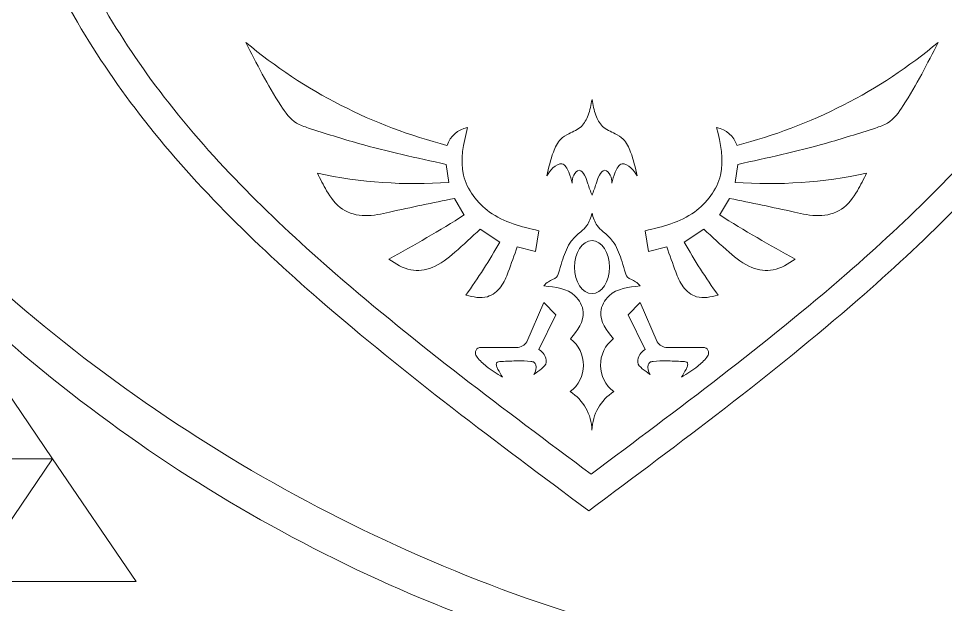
# Model space of a CAD drawing. Header units: inches. Extents: x 0 to 12, y 0 to 12.
# Drawn here: x 10.2 to 11.295, y 1.871 to 2.563 of the extents above; entities that cross this region are included whole.
import ezdxf

# ---------------------------------------------------------------- set-up
doc = ezdxf.new("R2010")
doc.units = ezdxf.units.IN
doc.header["$MEASUREMENT"] = 0

msp = doc.modelspace()

# ---------------------------------------------------------------- linework, layer by layer
at = {"color": 5, "lineweight": 0}
for p, q in [((10.7089, 2.3695), (10.7057, 2.3907)), ((11.0469, 2.3695), (11.0501, 2.3907)), ((10.727, 2.3309), (10.7153, 2.3506)), ((11.0287, 2.3309), (11.0405, 2.3506)), ((10.7691, 2.2989), (10.7459, 2.3142)), ((10.815, 2.3123), (10.8112, 2.2876)), ((10.9407, 2.3123), (10.9445, 2.2876)), ((10.9866, 2.2989), (11.0098, 2.3142)), ((10.8112, 2.2876), (10.7895, 2.2933)), ((10.9445, 2.2876), (10.9662, 2.2933)), ((10.8009, 2.1811), (10.8208, 2.2274)), ((10.8208, 2.2274), (10.8352, 2.213)), ((10.9349, 2.2274), (10.9205, 2.213)), ((10.9548, 2.1811), (10.9349, 2.2274)), ((10.8352, 2.213), (10.8152, 2.1722)), ((10.9205, 2.213), (10.9405, 2.1722)), ((10.2407, 2.0429), (10.1423, 2.1876)), ((10.7472, 2.1744), (10.7889, 2.1744)), ((11.0086, 2.1744), (10.9669, 2.1744)), ((10.0438, 2.0429), (10.2407, 2.0429)), ((10.2407, 2.0429), (10.1423, 1.8981)), ((10.3392, 1.8981), (10.2407, 2.0429)), ((10.1423, 1.8981), (10.3392, 1.8981))]:
    msp.add_line(p, q, dxfattribs=at)
for centre, radius, start, end in [((10.8561, 2.9984), 0.604, 230.1334, 255.6659), ((10.8996, 2.9984), 0.604, 284.3341, 309.8666), ((10.7371, 2.4028), 0.0322, 101.4674, 161.1937), ((11.0187, 2.4028), 0.0322, 18.8063, 78.5326), ((10.6686, 2.9186), 0.5506, 257.9267, 274.1924), ((11.0871, 2.9186), 0.5506, 265.8076, 282.0733), ((9.9355, 3.5854), 1.4833, 298.2597, 302.2494), ((11.8202, 3.5854), 1.4833, 237.7506, 241.7403), ((10.1094, 2.6781), 0.7609, 324.5017, 330.1066), ((11.6463, 2.6781), 0.7609, 209.8934, 215.4983), ((11.3744, 3.5454), 1.8077, 227.0707, 255.8739), ((10.7886, 2.189), 0.0146, 271.0459, 327.1361), ((10.8286, 2.1536), 0.0392, 306.8379, 52.1804), ((10.9271, 2.1536), 0.0392, 127.8196, 233.1621), ((10.9671, 2.189), 0.0146, 212.8639, 268.9541), ((10.8218, 2.075), 0.0561, 1.9204, 57.3192), ((10.9339, 2.075), 0.0561, 122.6808, 178.0796)]:
    msp.add_arc(centre, radius, start, end, dxfattribs=at)
at = {"color": 250, "lineweight": 0}
msp.add_arc((11.4365, 3.6717), 1.9029, 227.0707, 255.8739, dxfattribs=at)
at = {"color": 5, "lineweight": 0}
msp.add_ellipse((10.8779, 2.2693), major_axis=(0, 0.0313), ratio=0.665933, dxfattribs=at)
at = {"color": 250, "lineweight": 0}
for points in [[(10.874, 1.9814), (10.7659, 2.0619), (10.576, 2.2031), (10.339, 2.4341), (10.1855, 2.6966), (10.1516, 2.8912), (10.1349, 2.9942)], [(10.874, 1.9814), (10.9822, 2.0619), (11.172, 2.2031), (11.409, 2.4341), (11.5626, 2.6966), (11.5965, 2.8912), (11.6131, 2.9942)]]:
    msp.add_open_spline(points, degree=3, knots=[0, 0, 0, 0, 0.0808468, 0.1419248, 0.197496, 0.2597021, 0.2597021, 0.2597021, 0.2597021], dxfattribs=at)
at = {"color": 5, "lineweight": 0}
for points, knots in [([(10.8768, 2.0248), (10.774, 2.1013), (10.5937, 2.2355), (10.3685, 2.4549), (10.2226, 2.7043), (10.1905, 2.8891), (10.1746, 2.987)], [0, 0, 0, 0, 0.0808468, 0.1419248, 0.197496, 0.2597021, 0.2597021, 0.2597021, 0.2597021]), ([(10.8768, 2.0248), (10.9795, 2.1013), (11.1598, 2.2355), (11.385, 2.4549), (11.5309, 2.7043), (11.5631, 2.8891), (11.5789, 2.987)], [0, 0, 0, 0, 0.0808468, 0.1419248, 0.197496, 0.2597021, 0.2597021, 0.2597021, 0.2597021]), ([(10.7057, 2.3907), (10.6709, 2.3983), (10.6158, 2.4103), (10.558, 2.4288), (10.5241, 2.4398), (10.4985, 2.4767), (10.4816, 2.5098), (10.4689, 2.5348)], [0, 0, 0, 0, 0.02753964, 0.04351363, 0.0474821, 0.05463243, 0.07669562, 0.07669562, 0.07669562, 0.07669562]), ([(11.0501, 2.3907), (11.0849, 2.3983), (11.1399, 2.4103), (11.1977, 2.4288), (11.2317, 2.4398), (11.2573, 2.4767), (11.2741, 2.5098), (11.2868, 2.5348)], [0, 0, 0, 0, 0.02753964, 0.04351363, 0.0474821, 0.05463243, 0.07669562, 0.07669562, 0.07669562, 0.07669562]), ([(10.8779, 2.4674), (10.8767, 2.4611), (10.8745, 2.4499), (10.8662, 2.4337), (10.8521, 2.4282), (10.8386, 2.4202), (10.83, 2.4017), (10.8267, 2.3865), (10.8246, 2.377)], [0, 0, 0, 0, 0.00496667, 0.00889983, 0.01334248, 0.01630321, 0.02086423, 0.02843291, 0.02843291, 0.02843291, 0.02843291]), ([(10.8779, 2.4674), (10.8791, 2.4611), (10.8812, 2.4499), (10.8895, 2.4337), (10.9036, 2.4282), (10.9171, 2.4202), (10.9258, 2.4017), (10.9291, 2.3865), (10.9311, 2.377)], [0, 0, 0, 0, 0.00496667, 0.00889983, 0.01334248, 0.01630321, 0.02086423, 0.02843291, 0.02843291, 0.02843291, 0.02843291]), ([(10.815, 2.3123), (10.7945, 2.3172), (10.7563, 2.3263), (10.7174, 2.378), (10.7262, 2.4152), (10.7307, 2.4344)], [0, 0, 0, 0, 0.01607831, 0.02987121, 0.04449574, 0.04449574, 0.04449574, 0.04449574]), ([(10.9407, 2.3123), (10.9613, 2.3172), (10.9995, 2.3263), (11.0383, 2.378), (11.0296, 2.4152), (11.0251, 2.4344)], [0, 0, 0, 0, 0.01607831, 0.02987121, 0.04449574, 0.04449574, 0.04449574, 0.04449574]), ([(10.8545, 2.3685), (10.8535, 2.3726), (10.8515, 2.3808), (10.8437, 2.3947), (10.8305, 2.3869), (10.8266, 2.3804), (10.8246, 2.377)], [0, 0, 0, 0, 0.00351206, 0.00679766, 0.00978558, 0.01288207, 0.01288207, 0.01288207, 0.01288207]), ([(10.9013, 2.3685), (10.9023, 2.3726), (10.9043, 2.3808), (10.9121, 2.3947), (10.9252, 2.3869), (10.9291, 2.3804), (10.9311, 2.377)], [0, 0, 0, 0, 0.00351206, 0.00679766, 0.00978558, 0.01288207, 0.01288207, 0.01288207, 0.01288207]), ([(10.7153, 2.3506), (10.6898, 2.3453), (10.6547, 2.3381), (10.6106, 2.3278), (10.5807, 2.3352), (10.5647, 2.3579), (10.5569, 2.3733), (10.5535, 2.3802)], [0, 0, 0, 0, 0.02023305, 0.02779216, 0.03497388, 0.04239776, 0.04841567, 0.04841567, 0.04841567, 0.04841567]), ([(10.8779, 2.3543), (10.8761, 2.3588), (10.8731, 2.3668), (10.8705, 2.377), (10.8629, 2.3866), (10.8547, 2.3776), (10.8546, 2.3716), (10.8545, 2.3685)], [0, 0, 0, 0, 0.00367448, 0.00651244, 0.00872326, 0.0109429, 0.0134626, 0.0134626, 0.0134626, 0.0134626]), ([(10.8779, 2.3543), (10.8796, 2.3588), (10.8827, 2.3668), (10.8853, 2.377), (10.8929, 2.3866), (10.901, 2.3776), (10.9012, 2.3716), (10.9013, 2.3685)], [0, 0, 0, 0, 0.00367448, 0.00651244, 0.00872326, 0.0109429, 0.0134626, 0.0134626, 0.0134626, 0.0134626]), ([(11.0405, 2.3506), (11.066, 2.3453), (11.101, 2.3381), (11.1452, 2.3278), (11.175, 2.3352), (11.1911, 2.3579), (11.1988, 2.3733), (11.2023, 2.3802)], [0, 0, 0, 0, 0.02023305, 0.02779216, 0.03497388, 0.04239776, 0.04841567, 0.04841567, 0.04841567, 0.04841567]), ([(10.8779, 2.3331), (10.8764, 2.3278), (10.874, 2.3192), (10.8631, 2.3099), (10.8507, 2.299), (10.8442, 2.2817), (10.8398, 2.2675), (10.8369, 2.2556), (10.8267, 2.2535), (10.8226, 2.249), (10.821, 2.2472)], [0, 0, 0, 0, 0.00412311, 0.00675957, 0.01082209, 0.01687384, 0.02044886, 0.02277519, 0.025562, 0.02745838, 0.02745838, 0.02745838, 0.02745838]), ([(10.8779, 2.3331), (10.8794, 2.3278), (10.8818, 2.3192), (10.8926, 2.3099), (10.905, 2.299), (10.9116, 2.2817), (10.916, 2.2675), (10.9189, 2.2556), (10.929, 2.2535), (10.9331, 2.249), (10.9348, 2.2472)], [0, 0, 0, 0, 0.00412311, 0.00675957, 0.01082209, 0.01687384, 0.02044886, 0.02277519, 0.025562, 0.02745838, 0.02745838, 0.02745838, 0.02745838]), ([(10.7459, 2.3142), (10.736, 2.305), (10.7182, 2.2886), (10.6925, 2.2675), (10.6617, 2.263), (10.6462, 2.2733), (10.6378, 2.2789)], [0, 0, 0, 0, 0.01052872, 0.01884852, 0.02537562, 0.03288337, 0.03288337, 0.03288337, 0.03288337]), ([(11.0098, 2.3142), (11.0198, 2.305), (11.0376, 2.2886), (11.0633, 2.2675), (11.094, 2.263), (11.1096, 2.2733), (11.1179, 2.2789)], [0, 0, 0, 0, 0.01052872, 0.01884852, 0.02537562, 0.03288337, 0.03288337, 0.03288337, 0.03288337]), ([(10.7895, 2.2933), (10.7861, 2.2834), (10.7804, 2.2673), (10.7717, 2.2453), (10.7531, 2.2304), (10.7377, 2.2341), (10.7289, 2.2362)], [0, 0, 0, 0, 0.00813648, 0.01321573, 0.01827977, 0.02485473, 0.02485473, 0.02485473, 0.02485473]), ([(10.9662, 2.2933), (10.9697, 2.2834), (10.9753, 2.2673), (10.9841, 2.2453), (11.0026, 2.2304), (11.0181, 2.2341), (11.0268, 2.2362)], [0, 0, 0, 0, 0.00813648, 0.01321573, 0.01827977, 0.02485473, 0.02485473, 0.02485473, 0.02485473]), ([(10.8526, 2.1846), (10.8606, 2.1948), (10.8734, 2.2113), (10.8559, 2.2435), (10.8347, 2.2457), (10.821, 2.2472)], [0, 0, 0, 0, 0.00906876, 0.01459213, 0.02458282, 0.02458282, 0.02458282, 0.02458282]), ([(10.9031, 2.1846), (10.8951, 2.1948), (10.8823, 2.2113), (10.8999, 2.2435), (10.9211, 2.2457), (10.9348, 2.2472)], [0, 0, 0, 0, 0.00906876, 0.01459213, 0.02458282, 0.02458282, 0.02458282, 0.02458282]), ([(10.7721, 2.1392), (10.7655, 2.1433), (10.7547, 2.1501), (10.7441, 2.1599), (10.7389, 2.168), (10.7421, 2.1742), (10.7458, 2.1743), (10.7472, 2.1744)], [0, 0, 0, 0, 0.00596177, 0.00986587, 0.01130521, 0.01296865, 0.01403095, 0.01403095, 0.01403095, 0.01403095]), ([(10.8152, 2.1722), (10.8175, 2.1704), (10.8221, 2.1666), (10.8266, 2.1525), (10.8147, 2.1473), (10.8094, 2.1427), (10.8093, 2.1425)], [0, 0, 0, 0, 0.002263082, 0.004672888, 0.009805081, 0.009973743, 0.009973743, 0.009973743, 0.009973743]), ([(10.9405, 2.1722), (10.9383, 2.1704), (10.9336, 2.1666), (10.9291, 2.1525), (10.941, 2.1473), (10.9463, 2.1427), (10.9465, 2.1425)], [0, 0, 0, 0, 0.002263082, 0.004672888, 0.009805081, 0.009973743, 0.009973743, 0.009973743, 0.009973743]), ([(10.9837, 2.1392), (10.9902, 2.1433), (11.001, 2.1501), (11.0117, 2.1599), (11.0168, 2.168), (11.0136, 2.1742), (11.01, 2.1743), (11.0086, 2.1744)], [0, 0, 0, 0, 0.00596177, 0.00986587, 0.01130521, 0.01296865, 0.01403095, 0.01403095, 0.01403095, 0.01403095]), ([(10.7721, 2.1392), (10.7702, 2.1423), (10.7677, 2.1467), (10.765, 2.1521), (10.7644, 2.1576), (10.7765, 2.1581), (10.7883, 2.1586), (10.8016, 2.1587), (10.8096, 2.1573), (10.8133, 2.1515), (10.8113, 2.146), (10.8093, 2.1425)], [0, 0, 0, 0, 0.00278599, 0.00388366, 0.00486863, 0.00626844, 0.01134116, 0.01538852, 0.01640716, 0.01732059, 0.0203083, 0.0203083, 0.0203083, 0.0203083]), ([(10.9837, 2.1392), (10.9855, 2.1423), (10.9881, 2.1467), (10.9907, 2.1521), (10.9914, 2.1576), (10.9792, 2.1581), (10.9674, 2.1586), (10.9542, 2.1587), (10.9461, 2.1573), (10.9425, 2.1515), (10.9445, 2.146), (10.9465, 2.1425)], [0, 0, 0, 0, 0.00278599, 0.00388366, 0.00486863, 0.00626844, 0.01134116, 0.01538852, 0.01640716, 0.01732059, 0.0203083, 0.0203083, 0.0203083, 0.0203083])]:
    msp.add_open_spline(points, degree=3, knots=knots, dxfattribs=at)

doc.saveas('drawing.dxf')
